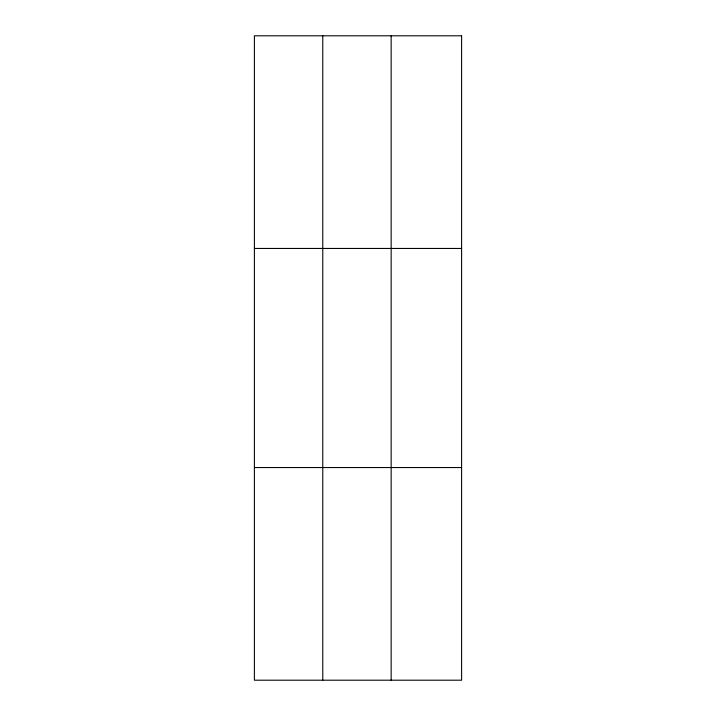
<?xml version="1.0" encoding="UTF-8"?>
<svg xmlns="http://www.w3.org/2000/svg" width="716" height="716" viewBox="0 0 716 716"><rect width="100%" height="100%" fill="white"/><g stroke="black" fill="none" stroke-linecap="round" stroke-linejoin="round"><path stroke-width="1.07" d="M322.773 680.2L322.773 35.8M391.151 680.2L391.151 35.8M254.395 248.452L461.605 248.452M254.395 467.548L461.605 467.548M461.605 35.8L461.605 680.2L254.395 680.2L254.395 35.8L461.605 35.8"/></g></svg>
